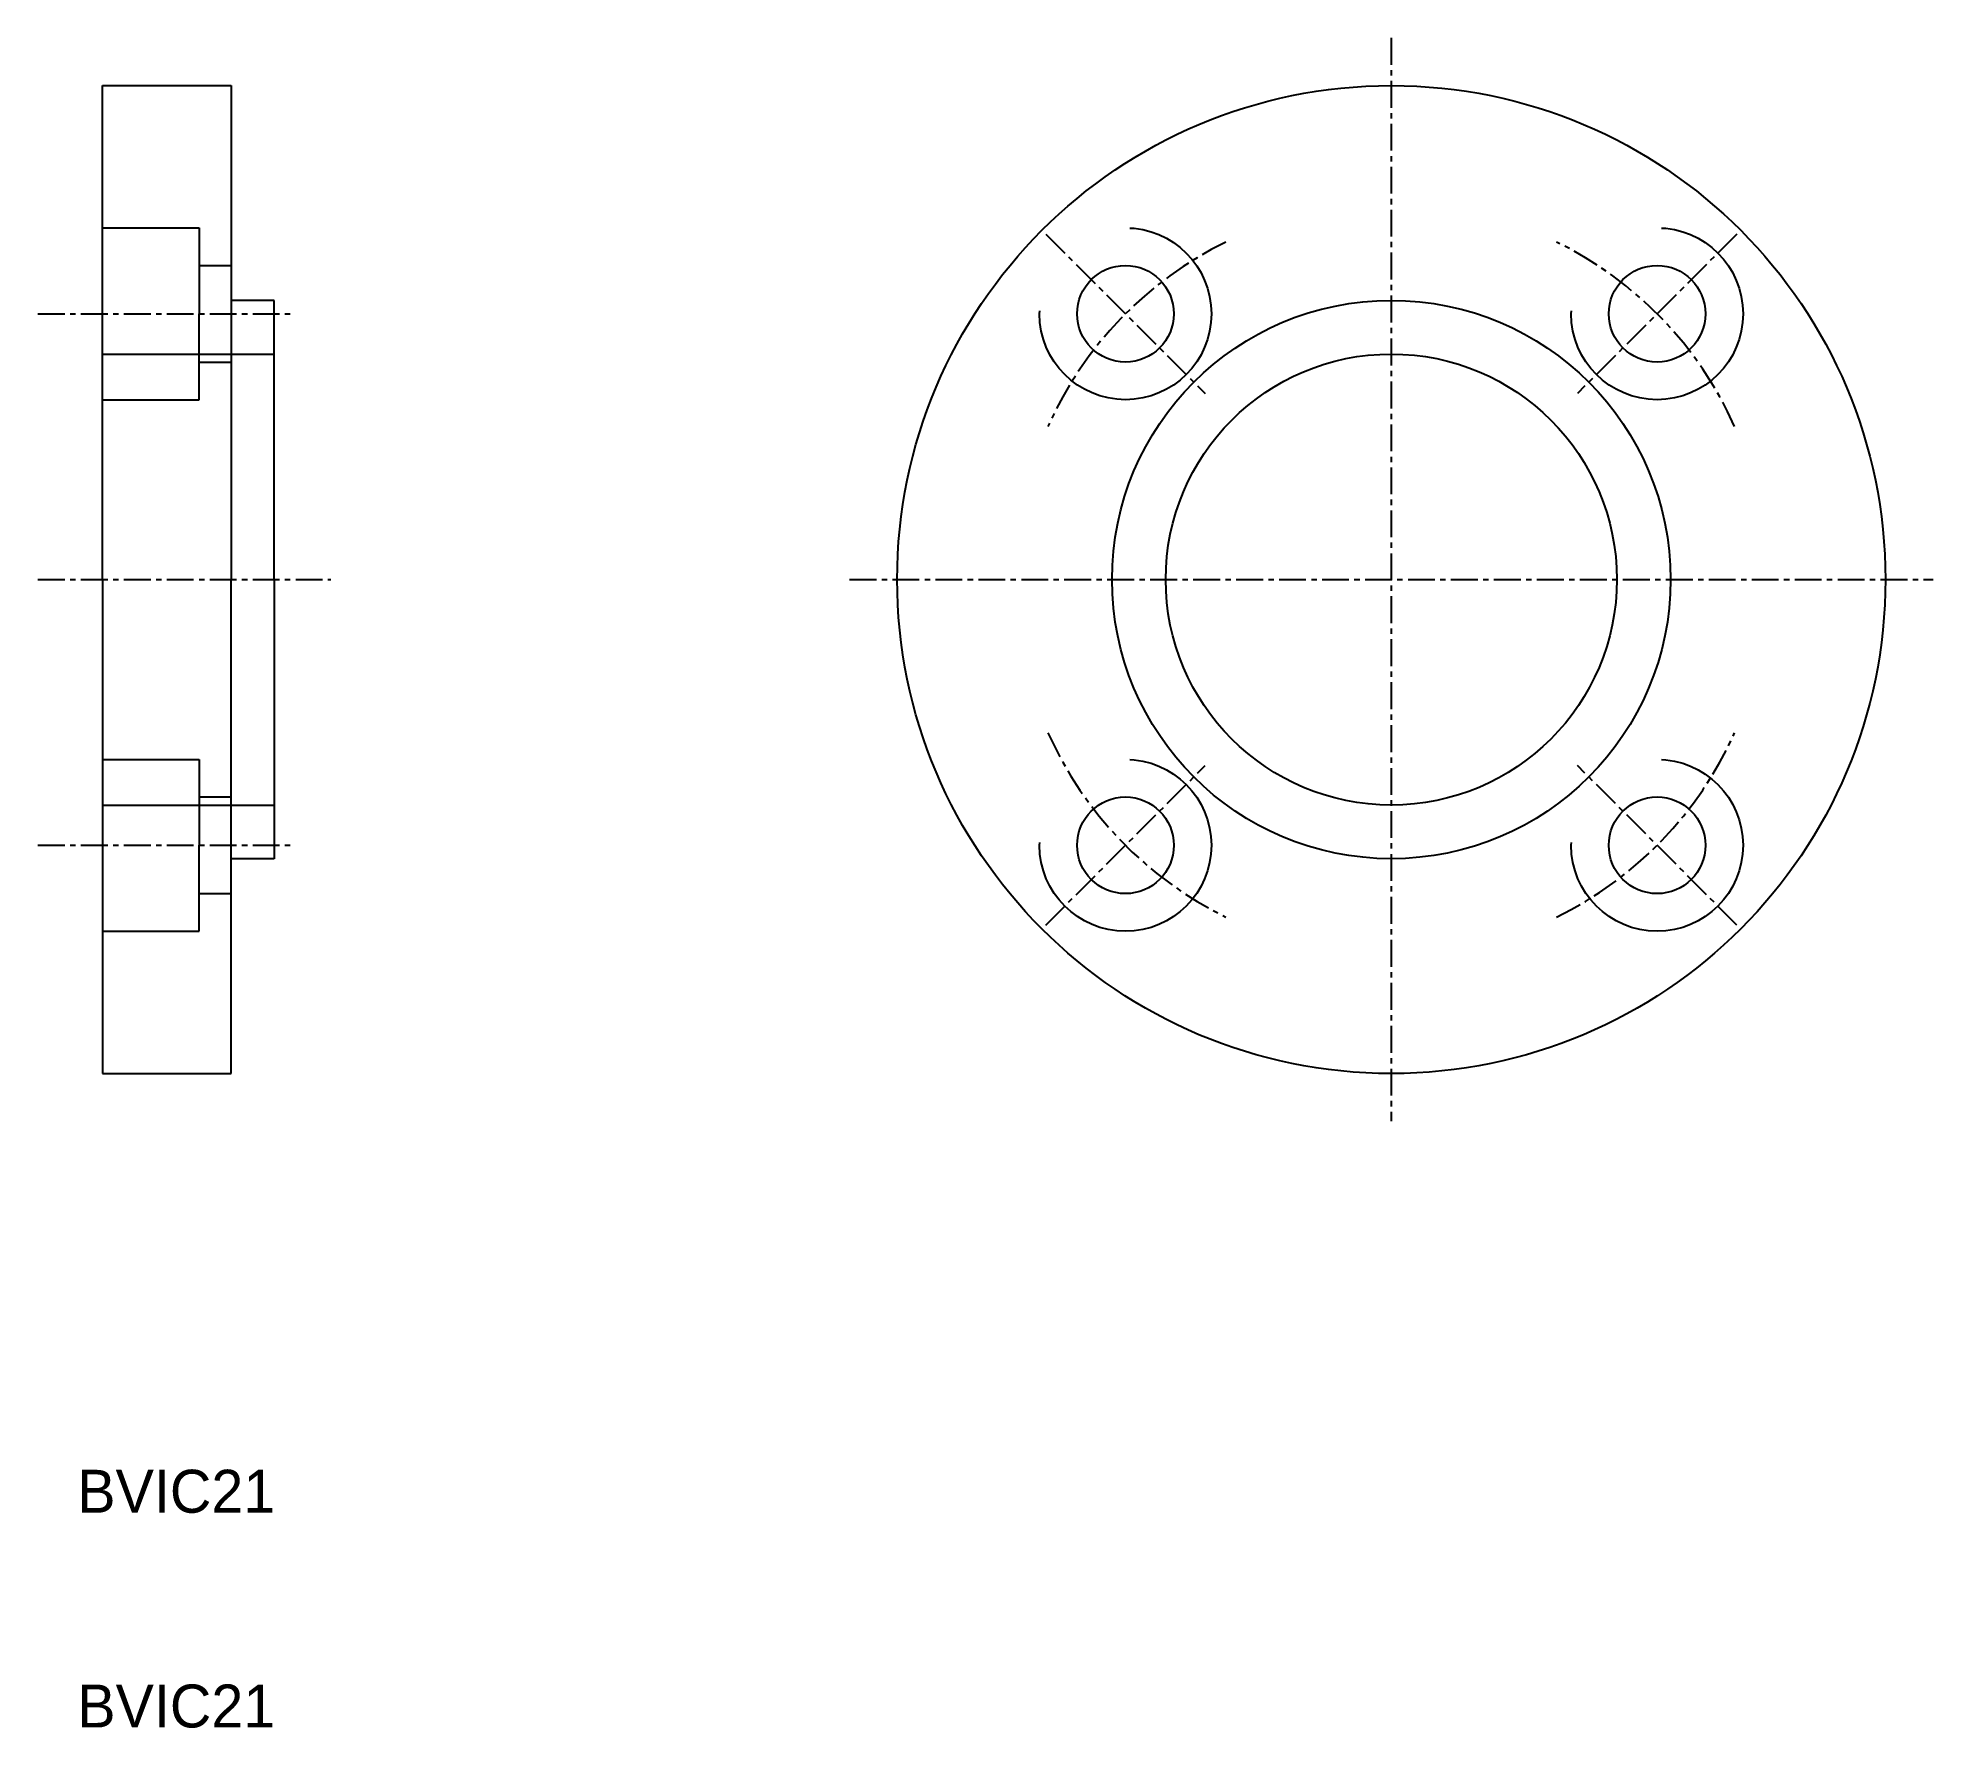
# Model space of a CAD drawing. Extents: x 139 to 227.3, y 85.7 to 164.4.
import ezdxf

# ---------------------------------------------------------------- set-up
doc = ezdxf.new("R2010")
doc.units = 0
doc.linetypes.add('CENTER', pattern=[2, 1.25, -0.25, 0.25, -0.25])
doc.linetypes.add('DASHED', pattern=[19.05, 12.7, -6.35])
doc.layers.get('0').update_dxf_attribs({"linetype": 'CONTINUOUS'})
doc.layers.add('CENTER', color=1, linetype='CENTER')

msp = doc.modelspace()

# ---------------------------------------------------------------- linework, layer by layer
for p, q in [((142.032, 139.198), (142.032, 162.198)), ((142.032, 162.198), (148.032, 162.198)), ((148.032, 162.198), (148.032, 139.198)), ((150.032, 152.198), (148.032, 152.198)), ((150.032, 139.198), (150.032, 152.198)), ((142.032, 139.198), (142.032, 116.198)), ((148.032, 116.198), (148.032, 139.198)), ((150.032, 139.198), (150.032, 126.198)), ((150.032, 126.198), (148.032, 126.198)), ((142.032, 116.198), (148.032, 116.198))]:
    msp.add_line(p, q)
at = {"color": 3, "linetype": 'DASHED'}
for p, q in [((142.032, 155.573), (146.532, 155.573)), ((146.532, 155.573), (146.532, 151.573)), ((146.532, 153.823), (148.032, 153.823)), ((146.532, 147.573), (146.532, 151.573)), ((142.032, 149.698), (150.032, 149.698)), ((146.532, 149.323), (148.032, 149.323)), ((142.032, 147.573), (146.532, 147.573)), ((142.032, 130.824), (146.532, 130.824)), ((146.532, 130.824), (146.532, 126.824)), ((146.532, 129.074), (148.032, 129.074)), ((142.032, 128.698), (150.032, 128.698)), ((146.532, 122.824), (146.532, 126.824)), ((146.532, 124.574), (148.032, 124.574)), ((142.032, 122.824), (146.532, 122.824))]:
    msp.add_line(p, q, dxfattribs=at)
for centre, radius in [((202.032, 139.198), 23), ((189.658, 151.573), 2.25), ((214.406, 151.573), 2.25), ((202.032, 139.198), 13), ((202.032, 139.198), 10.5), ((189.658, 126.824), 2.25), ((214.406, 126.824), 2.25)]:
    msp.add_circle(centre, radius)
for centre in [(189.658, 151.573), (214.406, 151.573), (189.658, 126.824), (214.406, 126.824)]:
    msp.add_circle(centre, 4, dxfattribs=at)
at = {"layer": 'CENTER', "color": 1, "linetype": 'CENTER'}
for p, q in [((202.032, 164.419), (202.032, 113.977)), ((185.945, 155.285), (193.37, 147.86)), ((218.119, 155.285), (210.694, 147.86)), ((139.032, 151.573), (151.032, 151.573)), ((139.032, 139.198), (152.669, 139.198)), ((176.811, 139.198), (227.253, 139.198)), ((185.945, 123.112), (193.37, 130.536)), ((218.119, 123.112), (210.694, 130.536)), ((139.032, 126.824), (151.032, 126.824))]:
    msp.add_line(p, q, dxfattribs=at)
at = {"layer": 'CENTER'}
for start, end in [(116.09472, 155.94635), (24.05365, 63.90528), (204.05365, 243.90528), (296.09472, 335.94635)]:
    msp.add_arc((202.032, 139.198), 17.5, start, end, dxfattribs=at)

# ---------------------------------------------------------------- texts
for p in [(140.864, 95.748), (140.864, 85.748)]:
    msp.add_text('BVIC21', height=2).set_placement(p)

doc.saveas('drawing.dxf')
